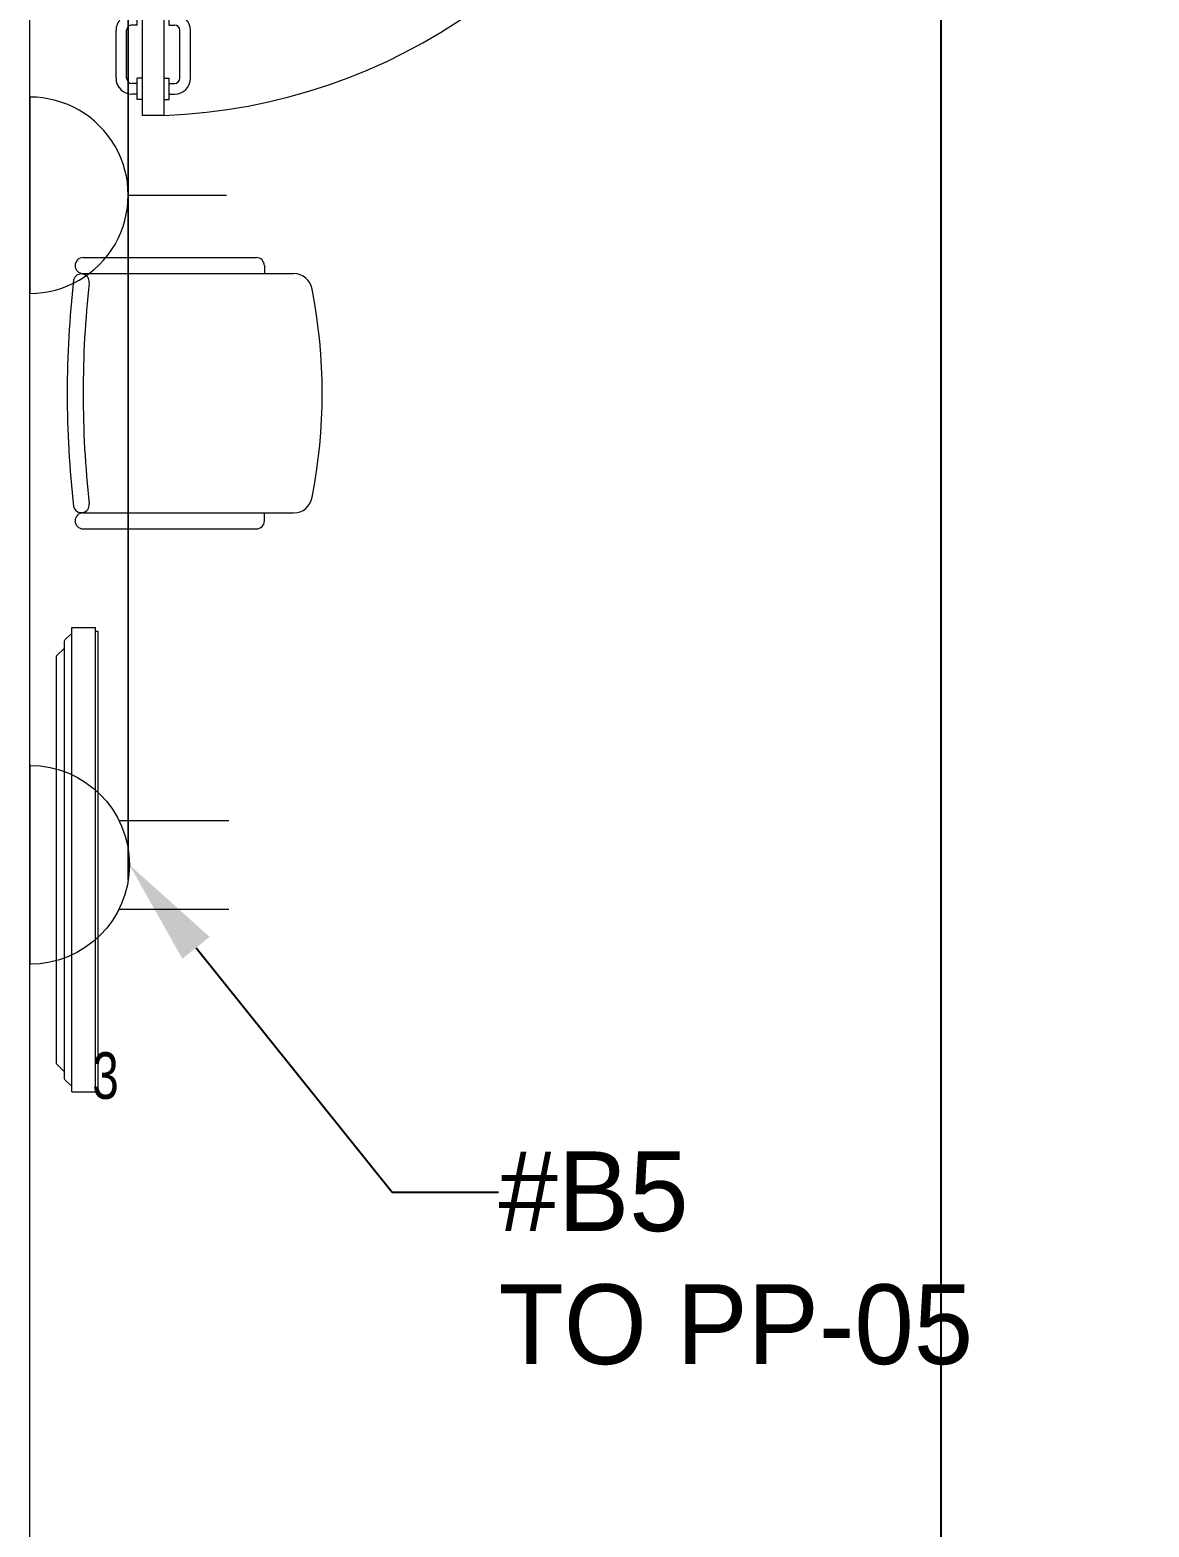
# Model space of a CAD drawing. Header units: metres. Extents: x 75097 to 220695, y -1557923 to -1361206.
# Drawn here: x 142651 to 144755, y -1438511 to -1435696 of the extents above; entities that cross this region are included whole.
import ezdxf
from ezdxf import colors
from ezdxf.entities.mleader import LeaderData, LeaderLine
from ezdxf.math import Vec2, Vec3

# ---------------------------------------------------------------- set-up
doc = ezdxf.new("R2010")
doc.units = ezdxf.units.M
doc.layers.get('0').update_dxf_attribs({"lineweight": 0})
doc.layers.add('A-100 - Copy$0$axes', color=8, linetype='Continuous')
for name, color, linetype, lineweight in [('A-100 - Copy$0$car', 8, 'Continuous', 0), ('A-100 - Copy$0$Medical Equipment and Furniture', 8, 'Continuous', 0), ('A-100 - Copy$0$Walls', 8, 'Continuous', 0), ('A-100 - Copy$0$Wooden Joinery', 8, 'Continuous', 0)]:
    doc.layers.add(name, color=color, linetype=linetype, lineweight=lineweight)
doc.layers.add('E-POWR', color=7, linetype='Continuous', lineweight=9, true_color=0x4e7e3e)
doc.layers.add('E-PW', color=7, linetype='Continuous', lineweight=9, true_color=0x4e7e3e)
doc.styles.add('A-100 - Copy$0$X3G_ENTITY_257CFD', font='swisscl.ttf', dxfattribs={"height": 200})
doc.styles.get("Standard").update_dxf_attribs({"font": 'GOTHIC.TTF'})

# ---------------------------------------------------------------- blocks, each defined once
blk = doc.blocks.new('GI-041_dwg_E-SKT2-3902840-GI-041')
at = {"layer": 'E-POWR'}
blk.add_line((0.1982, 0), (-0.1982, 0), dxfattribs=at)
at = {"layer": 'E-PW'}
for p, q in [((-0.0879, 0.1765), (-0.0879, 0.3944)), ((0.0878, 0.1766), (0.0878, 0.3944)), ((-0.1466, 0), (0.1466, 0))]:
    blk.add_line(p, q, dxfattribs=at)
blk.add_arc((0, 0), 0.1972, 0.0142, 180.0142, dxfattribs=at)
blk = doc.blocks.new('NORMAL SOCKET')
at = {"layer": 'E-POWR'}
for p, q in [((0, 307.7), (0, 615.4)), ((-307.7, 0), (307.7, 0))]:
    blk.add_line(p, q, dxfattribs=at)
blk.add_ellipse((0, 0), major_axis=(32.8, 305.9), ratio=1, start_param=4.81904, end_param=7.960633, dxfattribs=at)
blk = doc.blocks.new('A-100 - Copy$0$DM15862C-P')
for p, q in [((-0.3835, 0), (-0.3983, -0.0149)), ((0.3835, 0), (-0.3835, 0)), ((0.3835, 0), (0.3983, -0.0149)), ((-0.4157, -0.0175), (-0.4256, -0.0287)), ((0.41, -0.0149), (-0.4099, -0.0149)), ((0.4157, -0.0175), (0.4254, -0.0287)), ((-0.4367, -0.0287), (-0.4367, -0.0734)), ((0.4365, -0.0287), (-0.4367, -0.0287)), ((0.4365, -0.0287), (0.4365, -0.0734)), ((0.4365, -0.0734), (-0.4367, -0.0734)), ((-0.4291, -0.078), (-0.4291, -0.0734)), ((0.429, -0.078), (-0.4291, -0.078)), ((0.429, -0.078), (0.429, -0.0734))]:
    blk.add_line(p, q)
for points in [[(-0.4099, -0.0149), (-0.4121, -0.0149), (-0.4141, -0.0158), (-0.4157, -0.0175)], [(0.4157, -0.0175), (0.4141, -0.0158), (0.4121, -0.0149), (0.41, -0.0149)]]:
    blk.add_open_spline(points, degree=3)
blk = doc.blocks.new('A-100 - Copy$0$GF21016-P')
at = {"extrusion": (-1.24384e-09, -1.20261e-09, -1)}
for p, q in [((0.0128, 0.0179), (0.0128, 0.4136)), ((0.4628, 0.0179), (0.4628, 0.4136)), ((-0.0172, 0.0179), (-0.0172, 0.3435)), ((-0.0022, 0.3585), (0.0128, 0.3585)), ((0.4778, 0.3585), (0.4628, 0.3585)), ((0.4928, 0.0179), (0.4928, 0.3435)), ((0.4778, 0.0029), (0.4778, 0.0029))]:
    blk.add_line(p, q, dxfattribs=at)
for centre, radius, start, end in [((-0.2378, -0.5362), 1.0036, 78.7568, 101.2432), ((-0.0478, 0.4136), 0.035, 0, 80.6557), ((-0.4278, 0.4136), 0.035, 99.3443, 180), ((0.0022, 0.3435), 0.015, 0, 90), ((-0.4778, 0.3435), 0.015, 90, 180), ((-0.0284, 0.0145), 0.015, 284.3864, 95.5209), ((-0.2378, 1.8928), 1.8749, 263.6341, 276.3659), ((-0.4471, 0.0145), 0.015, 84.4791, 255.6136), ((0.0022, 0.0179), 0.015, 270, 0), ((0.0022, 0.0179), 0.015, 180, 270), ((-0.2378, 1.8734), 1.8855, 263.5119, 276.4881), ((-0.4778, 0.0179), 0.015, 270, 0), ((-0.4778, 0.0179), 0.015, 180, 270)]:
    blk.add_arc(centre, radius, start, end, dxfattribs=at)
blk = doc.blocks.new('A-100 - Copy$0$A$C683B37BC')
at = {"layer": 'A-100 - Copy$0$car'}
for p, q in [((-770.4, -827), (-21.2, -77.8)), ((56.6, -155.6, -2.4), (-692.7, -904.8, -4.7))]:
    blk.add_line(p, q, dxfattribs=at)
at = {"layer": 'A-100 - Copy$0$Wooden Joinery'}
for p, q in [((-92.4, 996.4, -2.4), (-102.4, 996.4, -2.4)), ((-92.4, 1006.4, -2.4), (-92.4, 966.4, -2.4)), ((-82.4, 1006.4, -2.4), (-92.4, 1006.4, -2.4)), ((-42.4, 1006.4, -2.4), (-32.4, 1006.4, -2.4)), ((-32.4, 1006.4, -2.4), (-32.4, 966.4, -2.4)), ((-32.4, 996.4, -2.4), (-22.4, 996.4, -2.4)), ((-132.4, 966.4, -2.4), (-132.4, 876.4, -2.4)), ((-112.4, 966.4, -2.4), (-112.4, 876.4, -2.4)), ((-92.4, 976.4, -2.4), (-102.4, 976.4, -2.4)), ((-82.4, 966.4, -2.4), (-92.4, 966.4, -2.4)), ((-42.4, 966.4, -2.4), (-32.4, 966.4, -2.4)), ((-32.4, 976.4, -2.4), (-22.4, 976.4, -2.4)), ((-12.4, 966.4, -2.4), (-12.4, 876.4, -2.4)), ((7.6, 966.4, -2.4), (7.6, 876.4, -2.4)), ((-92.4, 866.4, -2.4), (-102.4, 866.4, -2.4)), ((-92.4, 846.4, -2.4), (-102.4, 846.4, -2.4)), ((-92.4, 866.4, -2.4), (-92.4, 846.4, -2.4)), ((-32.4, 866.4, -2.4), (-22.4, 866.4, -2.4)), ((-32.4, 866.4, -2.4), (-32.4, 846.4, -2.4)), ((-32.4, 846.4, -2.4), (-22.4, 846.4, -2.4))]:
    blk.add_line(p, q, dxfattribs=at)
for points in [[(-82.4, -42.4), (-82.4, 1036.4), (-42.4, 1036.4), (-42.4, -42.4)], [(-35.4, -35.4), (-42.4, -28.3), (0, 28.3), (14.1, 14.1)], [(63.6, -148.5), (70.7, -155.6), (127.3, -113.1), (113.1, -99)], [(-812.9, -812.9), (-819.9, -805.8), (-876.5, -848.2), (-862.4, -862.4)], [(-699.7, -911.9), (-692.7, -918.9), (-735.1, -975.5), (-749.2, -961.4)]]:
    blk.add_lwpolyline(points, close=True, dxfattribs=at)
for points in [[(-17.7, -17.7), (88.4, -123.7), (106.1, -106.1), (0, 0), (-17.7, -17.7)], [(-17.7, -17.7), (-42.4, -42.4), (-14.1, -70.7), (-21.2, -77.8), (56.6, -155.6), (88.4, -123.7), (-17.7, -17.7)], [(-830.6, -830.6), (-805.8, -805.8), (-777.5, -834.1), (-770.4, -827), (-692.7, -904.8), (-724.5, -936.6), (-830.6, -830.6)], [(-830.6, -830.6), (-724.5, -936.6), (-742.2, -954.3), (-848.2, -848.2), (-830.6, -830.6)]]:
    blk.add_lwpolyline(points, dxfattribs=at)
for centre, radius, start, end in [((-42.4, -42.4), 1079.6, 92.1234, 225), ((-102.4, 966.4, -2.4), 30, 90, 180), ((-22.4, 966.4, -2.4), 30, 0, 90), ((-102.4, 966.4, -2.4), 10, 90, 180), ((-22.4, 966.4, -2.4), 10, 0, 90), ((-102.4, 876.4, -2.4), 30, 180, 270), ((-102.4, 876.4, -2.4), 10, 180, 270), ((-22.4, 876.4, -2.4), 10, 270, 0), ((-22.4, 876.4, -2.4), 30, 270, 0)]:
    blk.add_arc(centre, radius, start, end, dxfattribs=at)
blk = doc.blocks.new('A-100 - Copy')
at = {"layer": 'A-100 - Copy$0$axes'}
blk.add_line((144363.7, -1477297.4, 0), (144363.7, -1387547.7, 0), dxfattribs=at)
at = {"layer": 'A-100 - Copy$0$Walls'}
blk.add_line((142651.2, -1438727.7, 0), (142651.2, -1434989.8, 0), dxfattribs=at)
at = {"layer": 'A-100 - Copy$0$Medical Equipment and Furniture', "extrusion": (8.17196e-07, -2.67577e-11, -1), "xscale": 999.9999999999986, "yscale": 999.9999999999986, "zscale": 999.9999999999986, "rotation": 89.99997488711674}
blk.add_blockref('A-100 - Copy$0$GF21016-P', (-142733.2, -1436617.1, 2.5), dxfattribs=at)
at = {"layer": 'A-100 - Copy$0$Medical Equipment and Furniture', "xscale": -1000.000000000003, "yscale": 1000.000000000003, "zscale": 1000, "rotation": 90}
blk.add_blockref('A-100 - Copy$0$DM15862C-P', (142701.2, -1437256.6, 0), dxfattribs=at)
at = {"layer": 'A-100 - Copy$0$Wooden Joinery', "rotation": 180}
blk.add_blockref('A-100 - Copy$0$A$C683B37BC', (142820.5, -1434820.5, 0), dxfattribs=at)
at = {"layer": 'A-100 - Copy$0$Medical Equipment and Furniture', "insert": (142793.2, -1437707.2, -2.4), "char_height": 87.5, "attachment_point": 8, "style": 'A-100 - Copy$0$X3G_ENTITY_257CFD'}
blk.add_mtext('3', dxfattribs=at)

msp = doc.modelspace()

# ---------------------------------------------------------------- linework, layer by layer
at = {"layer": 'E-POWR', "const_width": 3, "elevation": 0}
msp.add_lwpolyline([(147699.3, -1440227.4), (147716.6, -1438722.7), (147699.3, -1438113), (147716.6, -1436486.4), (147716.6, -1435898.9), (147716.6, -1434162.8), (147716.6, -1433414.4), (144964.7, -1433418.1), (143844.6, -1433418.1), (143350.1, -1434078.8), (142976.9, -1435104.2), (142835.8, -1435406.7), (142835.8, -1436007), (142835.8, -1437294.9)], dxfattribs=at)

# ---------------------------------------------------------------- block references
at = {"layer": 'E-POWR', "color": 85, "xscale": 0.6, "yscale": 0.6, "zscale": 0.6, "rotation": 270}
msp.add_blockref('NORMAL SOCKET', (142651.2, -1436007, 0), dxfattribs=at)
at = {"layer": 'E-POWR', "color": 85, "extrusion": (0, 0, -1), "xscale": 947.6469886575187, "yscale": 947.6469886575187, "zscale": -947.6469886575187, "rotation": 89.99277500243026}
msp.add_blockref('GI-041_dwg_E-SKT2-3902840-GI-041', (-142651.2, -1437265.9, 0), dxfattribs=at)

# ---------------------------------------------------------------- leaders
at = {"layer": 'E-POWR'}
ml = msp.add_multileader_mtext('Standard', dxfattribs=at)
ml.set_content('#B5\\PTO PP-05', color=256)
ml.set_leader_properties()
ml.build(insert=Vec2(0, 0))
ml.multileader.update_dxf_attribs({"text_right_attachment_type": 6, "dogleg_length": 200, "arrow_head_size": 200})
ctx = ml.context
ctx.base_point, ctx.char_height, ctx.arrow_head_size, ctx.landing_gap_size, ctx.plane_origin = Vec3(143532, -1437881.6, 0), 150, 200, 0.09, Vec3(144426.8, -1436042.8, 0)
ctx.right_attachment = 6
notes = []
notes.append((ctx, [(0, (1, 1, 0), (143332, -1437881.6, 0), (1, 0), 200, [(0, [(142838.1, -1437266, 0)], 0, [])])]))
ctx.mtext.insert, ctx.mtext.flow_direction = Vec3(143532.1, -1437804.7, 0), 5
for ctx, leaders in notes:
    for number, flags, end, landing, length, lines in leaders:
        leader = LeaderData()
        leader.index, (leader.has_last_leader_line, leader.has_dogleg_vector, leader.attachment_direction) = number, flags
        leader.last_leader_point, leader.dogleg_vector, leader.dogleg_length = Vec3(end), Vec3(landing), length
        for number, points, colour, breaks in lines:
            line = LeaderLine()
            line.index, line.vertices, line.color, line.breaks = number, Vec3.list(points), colors.encode_raw_color(colour), breaks
            leader.lines.append(line)
        ctx.leaders.append(leader)

# ---------------------------------------------------------------- next in the draw order: block references
msp.add_blockref('A-100 - Copy', (0, 0))

doc.saveas('drawing.dxf')
